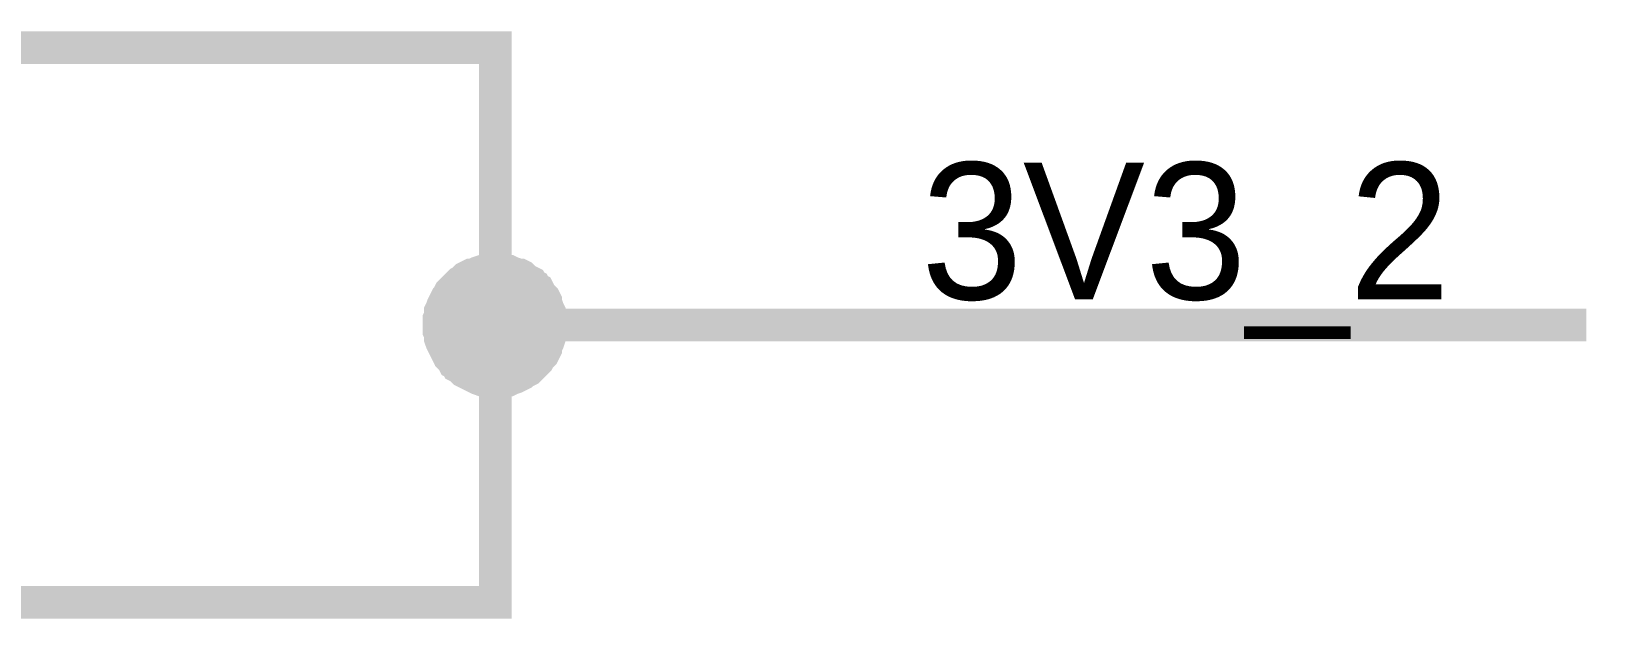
# Model space of a CAD drawing. Header units: millimetres. Extents: x 0 to 13.8, y 0 to 11.8.
# Drawn here: x 3.376 to 3.943, y 8.358 to 8.57 of the extents above; entities that cross this region are included whole.
import ezdxf

# ---------------------------------------------------------------- set-up
doc = ezdxf.new("R2010")
doc.units = ezdxf.units.MM
doc.header["$MEASUREMENT"] = 0
doc.layers.add('Sheet', color=255, linetype='Continuous')

msp = doc.modelspace()

# ---------------------------------------------------------------- linework, layer by layer
at = {"layer": 'Sheet'}
for points, const_width in [([(3.02508, 8.36438), (3.22175, 8.36438), (3.54366, 8.36438), (3.54366, 8.46448), (3.54366, 8.56458), (3.22175, 8.56458), (3.02508, 8.56458)], 0.0118), ([(3.52338, 8.46448), (3.52338, 8.46536), (3.52338, 8.46668), (3.52382, 8.46757), (3.52382, 8.46845), (3.52382, 8.46933), (3.52426, 8.47021), (3.5247, 8.47153), (3.52514, 8.47242), (3.52558, 8.4733), (3.52602, 8.47418), (3.52646, 8.47462), (3.5269, 8.4755), (3.52734, 8.47638), (3.52823, 8.47727), (3.52867, 8.47771), (3.52955, 8.47859), (3.52999, 8.47903), (3.53087, 8.47991), (3.53175, 8.48035), (3.53219, 8.48079), (3.53308, 8.48168), (3.53396, 8.48212), (3.53484, 8.48256), (3.53572, 8.48256), (3.5366, 8.483), (3.53749, 8.48344), (3.53881, 8.48388), (3.53969, 8.48388), (3.54057, 8.48388), (3.54146, 8.48432), (3.54278, 8.48432), (3.54366, 8.48432)], 0.0118), ([(3.52338, 8.46448), (3.52338, 8.46536), (3.52338, 8.46668), (3.52382, 8.46757), (3.52382, 8.46845), (3.52382, 8.46933), (3.52426, 8.47021), (3.5247, 8.47153), (3.52514, 8.47242), (3.52558, 8.4733), (3.52602, 8.47418), (3.52646, 8.47462), (3.5269, 8.4755), (3.52734, 8.47638), (3.52823, 8.47727), (3.52867, 8.47771), (3.52955, 8.47859), (3.52999, 8.47903), (3.53087, 8.47991), (3.53175, 8.48035), (3.53219, 8.48079), (3.53308, 8.48168), (3.53396, 8.48212), (3.53484, 8.48256), (3.53572, 8.48256), (3.5366, 8.483), (3.53749, 8.48344), (3.53881, 8.48388), (3.53969, 8.48388), (3.54057, 8.48388), (3.54146, 8.48432), (3.54278, 8.48432), (3.54366, 8.48432)], 0.0118), ([(3.52338, 8.46448), (3.52338, 8.46536), (3.52338, 8.46668), (3.52382, 8.46757), (3.52382, 8.46845), (3.52382, 8.46933), (3.52426, 8.47021), (3.5247, 8.47153), (3.52514, 8.47242), (3.52558, 8.4733), (3.52602, 8.47418), (3.52646, 8.47462), (3.5269, 8.4755), (3.52734, 8.47638), (3.52823, 8.47727), (3.52867, 8.47771), (3.52955, 8.47859), (3.52999, 8.47903), (3.53087, 8.47991), (3.53175, 8.48035), (3.53219, 8.48079), (3.53308, 8.48168), (3.53396, 8.48212), (3.53484, 8.48256), (3.53572, 8.48256), (3.5366, 8.483), (3.53749, 8.48344), (3.53881, 8.48388), (3.53969, 8.48388), (3.54057, 8.48388), (3.54146, 8.48432), (3.54278, 8.48432), (3.54366, 8.48432)], 0.0118), ([(3.52338, 8.46448), (3.52338, 8.46536), (3.52338, 8.46668), (3.52382, 8.46757), (3.52382, 8.46845), (3.52382, 8.46933), (3.52426, 8.47021), (3.5247, 8.47153), (3.52514, 8.47242), (3.52558, 8.4733), (3.52602, 8.47418), (3.52646, 8.47462), (3.5269, 8.4755), (3.52734, 8.47638), (3.52823, 8.47727), (3.52867, 8.47771), (3.52955, 8.47859), (3.52999, 8.47903), (3.53087, 8.47991), (3.53175, 8.48035), (3.53219, 8.48079), (3.53308, 8.48168), (3.53396, 8.48212), (3.53484, 8.48256), (3.53572, 8.48256), (3.5366, 8.483), (3.53749, 8.48344), (3.53881, 8.48388), (3.53969, 8.48388), (3.54057, 8.48388), (3.54146, 8.48432), (3.54278, 8.48432), (3.54366, 8.48432)], 0.0118), ([(3.54366, 8.48432), (3.54366, 8.48432)], 0.0118), ([(3.54366, 8.48432), (3.54454, 8.48432), (3.54586, 8.48432), (3.54675, 8.48388), (3.54763, 8.48388), (3.54851, 8.48388), (3.54939, 8.48344), (3.55072, 8.483), (3.5516, 8.48256), (3.55248, 8.48256), (3.55336, 8.48212), (3.5538, 8.48168), (3.55468, 8.48079), (3.55557, 8.48035), (3.55645, 8.47991), (3.55689, 8.47903), (3.55777, 8.47859), (3.55821, 8.47771), (3.55909, 8.47727), (3.55953, 8.47638), (3.55998, 8.4755), (3.56086, 8.47462), (3.5613, 8.47418), (3.56174, 8.4733), (3.56174, 8.47242), (3.56218, 8.47153), (3.56262, 8.47021), (3.56306, 8.46933), (3.56306, 8.46845), (3.56306, 8.46757), (3.5635, 8.46668), (3.5635, 8.46536), (3.5635, 8.46448)], 0.0118), ([(3.54366, 8.48432), (3.54366, 8.48432)], 0.0118), ([(3.54366, 8.48432), (3.54454, 8.48432), (3.54586, 8.48432), (3.54675, 8.48388), (3.54763, 8.48388), (3.54851, 8.48388), (3.54939, 8.48344), (3.55072, 8.483), (3.5516, 8.48256), (3.55248, 8.48256), (3.55336, 8.48212), (3.5538, 8.48168), (3.55468, 8.48079), (3.55557, 8.48035), (3.55645, 8.47991), (3.55689, 8.47903), (3.55777, 8.47859), (3.55821, 8.47771), (3.55909, 8.47727), (3.55953, 8.47638), (3.55998, 8.4755), (3.56086, 8.47462), (3.5613, 8.47418), (3.56174, 8.4733), (3.56174, 8.47242), (3.56218, 8.47153), (3.56262, 8.47021), (3.56306, 8.46933), (3.56306, 8.46845), (3.56306, 8.46757), (3.5635, 8.46668), (3.5635, 8.46536), (3.5635, 8.46448)], 0.0118), ([(3.54366, 8.48432), (3.54366, 8.48432)], 0.0118), ([(3.54366, 8.48432), (3.54454, 8.48432), (3.54586, 8.48432), (3.54675, 8.48388), (3.54763, 8.48388), (3.54851, 8.48388), (3.54939, 8.48344), (3.55072, 8.483), (3.5516, 8.48256), (3.55248, 8.48256), (3.55336, 8.48212), (3.5538, 8.48168), (3.55468, 8.48079), (3.55557, 8.48035), (3.55645, 8.47991), (3.55689, 8.47903), (3.55777, 8.47859), (3.55821, 8.47771), (3.55909, 8.47727), (3.55953, 8.47638), (3.55998, 8.4755), (3.56086, 8.47462), (3.5613, 8.47418), (3.56174, 8.4733), (3.56174, 8.47242), (3.56218, 8.47153), (3.56262, 8.47021), (3.56306, 8.46933), (3.56306, 8.46845), (3.56306, 8.46757), (3.5635, 8.46668), (3.5635, 8.46536), (3.5635, 8.46448)], 0.0118), ([(3.54366, 8.48432), (3.54366, 8.48432)], 0.0118), ([(3.54366, 8.48432), (3.54454, 8.48432), (3.54586, 8.48432), (3.54675, 8.48388), (3.54763, 8.48388), (3.54851, 8.48388), (3.54939, 8.48344), (3.55072, 8.483), (3.5516, 8.48256), (3.55248, 8.48256), (3.55336, 8.48212), (3.5538, 8.48168), (3.55468, 8.48079), (3.55557, 8.48035), (3.55645, 8.47991), (3.55689, 8.47903), (3.55777, 8.47859), (3.55821, 8.47771), (3.55909, 8.47727), (3.55953, 8.47638), (3.55998, 8.4755), (3.56086, 8.47462), (3.5613, 8.47418), (3.56174, 8.4733), (3.56174, 8.47242), (3.56218, 8.47153), (3.56262, 8.47021), (3.56306, 8.46933), (3.56306, 8.46845), (3.56306, 8.46757), (3.5635, 8.46668), (3.5635, 8.46536), (3.5635, 8.46448)], 0.0118), ([(3.52338, 8.46448), (3.52338, 8.46536), (3.52338, 8.46668), (3.52382, 8.46757), (3.52382, 8.46845), (3.52382, 8.46933), (3.52426, 8.47021), (3.5247, 8.47153), (3.52514, 8.47242), (3.52558, 8.4733), (3.52602, 8.47418), (3.52646, 8.47462), (3.5269, 8.4755), (3.52734, 8.47638), (3.52823, 8.47727), (3.52867, 8.47771), (3.52955, 8.47859), (3.52999, 8.47903), (3.53087, 8.47991), (3.53175, 8.48035), (3.53219, 8.48079), (3.53308, 8.48168), (3.53396, 8.48212), (3.53484, 8.48256), (3.53572, 8.48256), (3.5366, 8.483), (3.53749, 8.48344), (3.53881, 8.48388), (3.53969, 8.48388), (3.54057, 8.48388), (3.54146, 8.48432), (3.54278, 8.48432), (3.54366, 8.48432)], 0.0039), ([(3.52338, 8.46448), (3.52338, 8.46536), (3.52338, 8.46668), (3.52382, 8.46757), (3.52382, 8.46845), (3.52382, 8.46933), (3.52426, 8.47021), (3.5247, 8.47153), (3.52514, 8.47242), (3.52558, 8.4733), (3.52602, 8.47418), (3.52646, 8.47462), (3.5269, 8.4755), (3.52734, 8.47638), (3.52823, 8.47727), (3.52867, 8.47771), (3.52955, 8.47859), (3.52999, 8.47903), (3.53087, 8.47991), (3.53175, 8.48035), (3.53219, 8.48079), (3.53308, 8.48168), (3.53396, 8.48212), (3.53484, 8.48256), (3.53572, 8.48256), (3.5366, 8.483), (3.53749, 8.48344), (3.53881, 8.48388), (3.53969, 8.48388), (3.54057, 8.48388), (3.54146, 8.48432), (3.54278, 8.48432), (3.54366, 8.48432)], 0.0039), ([(3.52338, 8.46448), (3.52338, 8.46536), (3.52338, 8.46668), (3.52382, 8.46757), (3.52382, 8.46845), (3.52382, 8.46933), (3.52426, 8.47021), (3.5247, 8.47153), (3.52514, 8.47242), (3.52558, 8.4733), (3.52602, 8.47418), (3.52646, 8.47462), (3.5269, 8.4755), (3.52734, 8.47638), (3.52823, 8.47727), (3.52867, 8.47771), (3.52955, 8.47859), (3.52999, 8.47903), (3.53087, 8.47991), (3.53175, 8.48035), (3.53219, 8.48079), (3.53308, 8.48168), (3.53396, 8.48212), (3.53484, 8.48256), (3.53572, 8.48256), (3.5366, 8.483), (3.53749, 8.48344), (3.53881, 8.48388), (3.53969, 8.48388), (3.54057, 8.48388), (3.54146, 8.48432), (3.54278, 8.48432), (3.54366, 8.48432)], 0.0039), ([(3.52338, 8.46448), (3.52338, 8.46536), (3.52338, 8.46668), (3.52382, 8.46757), (3.52382, 8.46845), (3.52382, 8.46933), (3.52426, 8.47021), (3.5247, 8.47153), (3.52514, 8.47242), (3.52558, 8.4733), (3.52602, 8.47418), (3.52646, 8.47462), (3.5269, 8.4755), (3.52734, 8.47638), (3.52823, 8.47727), (3.52867, 8.47771), (3.52955, 8.47859), (3.52999, 8.47903), (3.53087, 8.47991), (3.53175, 8.48035), (3.53219, 8.48079), (3.53308, 8.48168), (3.53396, 8.48212), (3.53484, 8.48256), (3.53572, 8.48256), (3.5366, 8.483), (3.53749, 8.48344), (3.53881, 8.48388), (3.53969, 8.48388), (3.54057, 8.48388), (3.54146, 8.48432), (3.54278, 8.48432), (3.54366, 8.48432)], 0.0039), ([(3.54366, 8.48432), (3.54366, 8.48432)], 0.0039), ([(3.54366, 8.48432), (3.54454, 8.48432), (3.54586, 8.48432), (3.54675, 8.48388), (3.54763, 8.48388), (3.54851, 8.48388), (3.54939, 8.48344), (3.55072, 8.483), (3.5516, 8.48256), (3.55248, 8.48256), (3.55336, 8.48212), (3.5538, 8.48168), (3.55468, 8.48079), (3.55557, 8.48035), (3.55645, 8.47991), (3.55689, 8.47903), (3.55777, 8.47859), (3.55821, 8.47771), (3.55909, 8.47727), (3.55953, 8.47638), (3.55998, 8.4755), (3.56086, 8.47462), (3.5613, 8.47418), (3.56174, 8.4733), (3.56174, 8.47242), (3.56218, 8.47153), (3.56262, 8.47021), (3.56306, 8.46933), (3.56306, 8.46845), (3.56306, 8.46757), (3.5635, 8.46668), (3.5635, 8.46536), (3.5635, 8.46448)], 0.0039), ([(3.54366, 8.48432), (3.54366, 8.48432)], 0.0039), ([(3.54366, 8.48432), (3.54454, 8.48432), (3.54586, 8.48432), (3.54675, 8.48388), (3.54763, 8.48388), (3.54851, 8.48388), (3.54939, 8.48344), (3.55072, 8.483), (3.5516, 8.48256), (3.55248, 8.48256), (3.55336, 8.48212), (3.5538, 8.48168), (3.55468, 8.48079), (3.55557, 8.48035), (3.55645, 8.47991), (3.55689, 8.47903), (3.55777, 8.47859), (3.55821, 8.47771), (3.55909, 8.47727), (3.55953, 8.47638), (3.55998, 8.4755), (3.56086, 8.47462), (3.5613, 8.47418), (3.56174, 8.4733), (3.56174, 8.47242), (3.56218, 8.47153), (3.56262, 8.47021), (3.56306, 8.46933), (3.56306, 8.46845), (3.56306, 8.46757), (3.5635, 8.46668), (3.5635, 8.46536), (3.5635, 8.46448)], 0.0039), ([(3.54366, 8.48432), (3.54366, 8.48432)], 0.0039), ([(3.54366, 8.48432), (3.54454, 8.48432), (3.54586, 8.48432), (3.54675, 8.48388), (3.54763, 8.48388), (3.54851, 8.48388), (3.54939, 8.48344), (3.55072, 8.483), (3.5516, 8.48256), (3.55248, 8.48256), (3.55336, 8.48212), (3.5538, 8.48168), (3.55468, 8.48079), (3.55557, 8.48035), (3.55645, 8.47991), (3.55689, 8.47903), (3.55777, 8.47859), (3.55821, 8.47771), (3.55909, 8.47727), (3.55953, 8.47638), (3.55998, 8.4755), (3.56086, 8.47462), (3.5613, 8.47418), (3.56174, 8.4733), (3.56174, 8.47242), (3.56218, 8.47153), (3.56262, 8.47021), (3.56306, 8.46933), (3.56306, 8.46845), (3.56306, 8.46757), (3.5635, 8.46668), (3.5635, 8.46536), (3.5635, 8.46448)], 0.0039), ([(3.54366, 8.48432), (3.54366, 8.48432)], 0.0039), ([(3.54366, 8.48432), (3.54454, 8.48432), (3.54586, 8.48432), (3.54675, 8.48388), (3.54763, 8.48388), (3.54851, 8.48388), (3.54939, 8.48344), (3.55072, 8.483), (3.5516, 8.48256), (3.55248, 8.48256), (3.55336, 8.48212), (3.5538, 8.48168), (3.55468, 8.48079), (3.55557, 8.48035), (3.55645, 8.47991), (3.55689, 8.47903), (3.55777, 8.47859), (3.55821, 8.47771), (3.55909, 8.47727), (3.55953, 8.47638), (3.55998, 8.4755), (3.56086, 8.47462), (3.5613, 8.47418), (3.56174, 8.4733), (3.56174, 8.47242), (3.56218, 8.47153), (3.56262, 8.47021), (3.56306, 8.46933), (3.56306, 8.46845), (3.56306, 8.46757), (3.5635, 8.46668), (3.5635, 8.46536), (3.5635, 8.46448)], 0.0039), ([(3.54366, 8.44419), (3.54278, 8.44419), (3.54146, 8.44419), (3.54057, 8.44463), (3.53969, 8.44463), (3.53881, 8.44463), (3.53749, 8.44508), (3.5366, 8.44552), (3.53572, 8.44596), (3.53484, 8.4464), (3.53396, 8.44684), (3.53308, 8.44728), (3.53219, 8.44772), (3.53175, 8.44816), (3.53087, 8.44904), (3.52999, 8.44949), (3.52955, 8.45037), (3.52867, 8.45081), (3.52823, 8.45169), (3.52734, 8.45257), (3.5269, 8.45301), (3.52646, 8.4539), (3.52602, 8.45478), (3.52558, 8.45566), (3.52514, 8.45654), (3.5247, 8.45742), (3.52426, 8.45831), (3.52382, 8.45963), (3.52382, 8.46051), (3.52382, 8.46139), (3.52338, 8.46227), (3.52338, 8.4636), (3.52338, 8.46448)], 0.0118), ([(3.52338, 8.46448), (3.52338, 8.46448)], 0.0118), ([(3.54366, 8.44419), (3.54278, 8.44419), (3.54146, 8.44419), (3.54057, 8.44463), (3.53969, 8.44463), (3.53881, 8.44463), (3.53749, 8.44508), (3.5366, 8.44552), (3.53572, 8.44596), (3.53484, 8.4464), (3.53396, 8.44684), (3.53308, 8.44728), (3.53219, 8.44772), (3.53175, 8.44816), (3.53087, 8.44904), (3.52999, 8.44949), (3.52955, 8.45037), (3.52867, 8.45081), (3.52823, 8.45169), (3.52734, 8.45257), (3.5269, 8.45301), (3.52646, 8.4539), (3.52602, 8.45478), (3.52558, 8.45566), (3.52514, 8.45654), (3.5247, 8.45742), (3.52426, 8.45831), (3.52382, 8.45963), (3.52382, 8.46051), (3.52382, 8.46139), (3.52338, 8.46227), (3.52338, 8.4636), (3.52338, 8.46448)], 0.0118), ([(3.52338, 8.46448), (3.52338, 8.46448)], 0.0118), ([(3.54366, 8.44419), (3.54278, 8.44419), (3.54146, 8.44419), (3.54057, 8.44463), (3.53969, 8.44463), (3.53881, 8.44463), (3.53749, 8.44508), (3.5366, 8.44552), (3.53572, 8.44596), (3.53484, 8.4464), (3.53396, 8.44684), (3.53308, 8.44728), (3.53219, 8.44772), (3.53175, 8.44816), (3.53087, 8.44904), (3.52999, 8.44949), (3.52955, 8.45037), (3.52867, 8.45081), (3.52823, 8.45169), (3.52734, 8.45257), (3.5269, 8.45301), (3.52646, 8.4539), (3.52602, 8.45478), (3.52558, 8.45566), (3.52514, 8.45654), (3.5247, 8.45742), (3.52426, 8.45831), (3.52382, 8.45963), (3.52382, 8.46051), (3.52382, 8.46139), (3.52338, 8.46227), (3.52338, 8.4636), (3.52338, 8.46448)], 0.0118), ([(3.52338, 8.46448), (3.52338, 8.46448)], 0.0118), ([(3.54366, 8.44419), (3.54278, 8.44419), (3.54146, 8.44419), (3.54057, 8.44463), (3.53969, 8.44463), (3.53881, 8.44463), (3.53749, 8.44508), (3.5366, 8.44552), (3.53572, 8.44596), (3.53484, 8.4464), (3.53396, 8.44684), (3.53308, 8.44728), (3.53219, 8.44772), (3.53175, 8.44816), (3.53087, 8.44904), (3.52999, 8.44949), (3.52955, 8.45037), (3.52867, 8.45081), (3.52823, 8.45169), (3.52734, 8.45257), (3.5269, 8.45301), (3.52646, 8.4539), (3.52602, 8.45478), (3.52558, 8.45566), (3.52514, 8.45654), (3.5247, 8.45742), (3.52426, 8.45831), (3.52382, 8.45963), (3.52382, 8.46051), (3.52382, 8.46139), (3.52338, 8.46227), (3.52338, 8.4636), (3.52338, 8.46448)], 0.0118), ([(3.52338, 8.46448), (3.52338, 8.46448)], 0.0118), ([(3.93701, 8.46448), (3.54366, 8.46448)], 0.0118), ([(3.5635, 8.46448), (3.5635, 8.4636), (3.5635, 8.46227), (3.56306, 8.46139), (3.56306, 8.46051), (3.56306, 8.45963), (3.56262, 8.45831), (3.56218, 8.45742), (3.56174, 8.45654), (3.56174, 8.45566), (3.5613, 8.45478), (3.56086, 8.4539), (3.55998, 8.45301), (3.55953, 8.45257), (3.55909, 8.45169), (3.55821, 8.45081), (3.55777, 8.45037), (3.55689, 8.44949), (3.55645, 8.44904), (3.55557, 8.44816), (3.55468, 8.44772), (3.5538, 8.44728), (3.55336, 8.44684), (3.55248, 8.4464), (3.5516, 8.44596), (3.55072, 8.44552), (3.54939, 8.44508), (3.54851, 8.44463), (3.54763, 8.44463), (3.54675, 8.44463), (3.54586, 8.44419), (3.54454, 8.44419), (3.54366, 8.44419)], 0.0118), ([(3.5635, 8.46448), (3.5635, 8.4636), (3.5635, 8.46227), (3.56306, 8.46139), (3.56306, 8.46051), (3.56306, 8.45963), (3.56262, 8.45831), (3.56218, 8.45742), (3.56174, 8.45654), (3.56174, 8.45566), (3.5613, 8.45478), (3.56086, 8.4539), (3.55998, 8.45301), (3.55953, 8.45257), (3.55909, 8.45169), (3.55821, 8.45081), (3.55777, 8.45037), (3.55689, 8.44949), (3.55645, 8.44904), (3.55557, 8.44816), (3.55468, 8.44772), (3.5538, 8.44728), (3.55336, 8.44684), (3.55248, 8.4464), (3.5516, 8.44596), (3.55072, 8.44552), (3.54939, 8.44508), (3.54851, 8.44463), (3.54763, 8.44463), (3.54675, 8.44463), (3.54586, 8.44419), (3.54454, 8.44419), (3.54366, 8.44419)], 0.0118), ([(3.5635, 8.46448), (3.5635, 8.4636), (3.5635, 8.46227), (3.56306, 8.46139), (3.56306, 8.46051), (3.56306, 8.45963), (3.56262, 8.45831), (3.56218, 8.45742), (3.56174, 8.45654), (3.56174, 8.45566), (3.5613, 8.45478), (3.56086, 8.4539), (3.55998, 8.45301), (3.55953, 8.45257), (3.55909, 8.45169), (3.55821, 8.45081), (3.55777, 8.45037), (3.55689, 8.44949), (3.55645, 8.44904), (3.55557, 8.44816), (3.55468, 8.44772), (3.5538, 8.44728), (3.55336, 8.44684), (3.55248, 8.4464), (3.5516, 8.44596), (3.55072, 8.44552), (3.54939, 8.44508), (3.54851, 8.44463), (3.54763, 8.44463), (3.54675, 8.44463), (3.54586, 8.44419), (3.54454, 8.44419), (3.54366, 8.44419)], 0.0118), ([(3.5635, 8.46448), (3.5635, 8.4636), (3.5635, 8.46227), (3.56306, 8.46139), (3.56306, 8.46051), (3.56306, 8.45963), (3.56262, 8.45831), (3.56218, 8.45742), (3.56174, 8.45654), (3.56174, 8.45566), (3.5613, 8.45478), (3.56086, 8.4539), (3.55998, 8.45301), (3.55953, 8.45257), (3.55909, 8.45169), (3.55821, 8.45081), (3.55777, 8.45037), (3.55689, 8.44949), (3.55645, 8.44904), (3.55557, 8.44816), (3.55468, 8.44772), (3.5538, 8.44728), (3.55336, 8.44684), (3.55248, 8.4464), (3.5516, 8.44596), (3.55072, 8.44552), (3.54939, 8.44508), (3.54851, 8.44463), (3.54763, 8.44463), (3.54675, 8.44463), (3.54586, 8.44419), (3.54454, 8.44419), (3.54366, 8.44419)], 0.0118), ([(3.5635, 8.46448), (3.5635, 8.46448), (3.5635, 8.46448), (3.5635, 8.46448), (3.5635, 8.46448), (3.5635, 8.46448), (3.5635, 8.46448), (3.5635, 8.46448), (3.5635, 8.46448), (3.5635, 8.46448), (3.5635, 8.46448), (3.5635, 8.46448), (3.5635, 8.46448), (3.5635, 8.46448), (3.5635, 8.46448), (3.5635, 8.46448), (3.5635, 8.46448), (3.5635, 8.46448), (3.5635, 8.46448), (3.5635, 8.46448), (3.5635, 8.46448), (3.5635, 8.46448), (3.5635, 8.46448), (3.5635, 8.46448), (3.5635, 8.46448), (3.5635, 8.46448), (3.5635, 8.46448), (3.5635, 8.46448), (3.5635, 8.46448), (3.5635, 8.46448), (3.5635, 8.46448), (3.5635, 8.46448), (3.5635, 8.46448)], 0.0118), ([(3.5635, 8.46448), (3.5635, 8.46448)], 0.0118), ([(3.5635, 8.46448), (3.5635, 8.46448), (3.5635, 8.46448), (3.5635, 8.46448), (3.5635, 8.46448), (3.5635, 8.46448), (3.5635, 8.46448), (3.5635, 8.46448), (3.5635, 8.46448), (3.5635, 8.46448), (3.5635, 8.46448), (3.5635, 8.46448), (3.5635, 8.46448), (3.5635, 8.46448), (3.5635, 8.46448), (3.5635, 8.46448), (3.5635, 8.46448), (3.5635, 8.46448), (3.5635, 8.46448), (3.5635, 8.46448), (3.5635, 8.46448), (3.5635, 8.46448), (3.5635, 8.46448), (3.5635, 8.46448), (3.5635, 8.46448), (3.5635, 8.46448), (3.5635, 8.46448), (3.5635, 8.46448), (3.5635, 8.46448), (3.5635, 8.46448), (3.5635, 8.46448), (3.5635, 8.46448), (3.5635, 8.46448)], 0.0118), ([(3.5635, 8.46448), (3.5635, 8.46448)], 0.0118), ([(3.5635, 8.46448), (3.5635, 8.46448), (3.5635, 8.46448), (3.5635, 8.46448), (3.5635, 8.46448), (3.5635, 8.46448), (3.5635, 8.46448), (3.5635, 8.46448), (3.5635, 8.46448), (3.5635, 8.46448), (3.5635, 8.46448), (3.5635, 8.46448), (3.5635, 8.46448), (3.5635, 8.46448), (3.5635, 8.46448), (3.5635, 8.46448), (3.5635, 8.46448), (3.5635, 8.46448), (3.5635, 8.46448), (3.5635, 8.46448), (3.5635, 8.46448), (3.5635, 8.46448), (3.5635, 8.46448), (3.5635, 8.46448), (3.5635, 8.46448), (3.5635, 8.46448), (3.5635, 8.46448), (3.5635, 8.46448), (3.5635, 8.46448), (3.5635, 8.46448), (3.5635, 8.46448), (3.5635, 8.46448), (3.5635, 8.46448)], 0.0118), ([(3.5635, 8.46448), (3.5635, 8.46448)], 0.0118), ([(3.5635, 8.46448), (3.5635, 8.46448), (3.5635, 8.46448), (3.5635, 8.46448), (3.5635, 8.46448), (3.5635, 8.46448), (3.5635, 8.46448), (3.5635, 8.46448), (3.5635, 8.46448), (3.5635, 8.46448), (3.5635, 8.46448), (3.5635, 8.46448), (3.5635, 8.46448), (3.5635, 8.46448), (3.5635, 8.46448), (3.5635, 8.46448), (3.5635, 8.46448), (3.5635, 8.46448), (3.5635, 8.46448), (3.5635, 8.46448), (3.5635, 8.46448), (3.5635, 8.46448), (3.5635, 8.46448), (3.5635, 8.46448), (3.5635, 8.46448), (3.5635, 8.46448), (3.5635, 8.46448), (3.5635, 8.46448), (3.5635, 8.46448), (3.5635, 8.46448), (3.5635, 8.46448), (3.5635, 8.46448), (3.5635, 8.46448)], 0.0118), ([(3.5635, 8.46448), (3.5635, 8.46448)], 0.0118), ([(3.54366, 8.44419), (3.54278, 8.44419), (3.54146, 8.44419), (3.54057, 8.44463), (3.53969, 8.44463), (3.53881, 8.44463), (3.53749, 8.44508), (3.5366, 8.44552), (3.53572, 8.44596), (3.53484, 8.4464), (3.53396, 8.44684), (3.53308, 8.44728), (3.53219, 8.44772), (3.53175, 8.44816), (3.53087, 8.44904), (3.52999, 8.44949), (3.52955, 8.45037), (3.52867, 8.45081), (3.52823, 8.45169), (3.52734, 8.45257), (3.5269, 8.45301), (3.52646, 8.4539), (3.52602, 8.45478), (3.52558, 8.45566), (3.52514, 8.45654), (3.5247, 8.45742), (3.52426, 8.45831), (3.52382, 8.45963), (3.52382, 8.46051), (3.52382, 8.46139), (3.52338, 8.46227), (3.52338, 8.4636), (3.52338, 8.46448)], 0.0039), ([(3.52338, 8.46448), (3.52338, 8.46448)], 0.0039), ([(3.54366, 8.44419), (3.54278, 8.44419), (3.54146, 8.44419), (3.54057, 8.44463), (3.53969, 8.44463), (3.53881, 8.44463), (3.53749, 8.44508), (3.5366, 8.44552), (3.53572, 8.44596), (3.53484, 8.4464), (3.53396, 8.44684), (3.53308, 8.44728), (3.53219, 8.44772), (3.53175, 8.44816), (3.53087, 8.44904), (3.52999, 8.44949), (3.52955, 8.45037), (3.52867, 8.45081), (3.52823, 8.45169), (3.52734, 8.45257), (3.5269, 8.45301), (3.52646, 8.4539), (3.52602, 8.45478), (3.52558, 8.45566), (3.52514, 8.45654), (3.5247, 8.45742), (3.52426, 8.45831), (3.52382, 8.45963), (3.52382, 8.46051), (3.52382, 8.46139), (3.52338, 8.46227), (3.52338, 8.4636), (3.52338, 8.46448)], 0.0039), ([(3.52338, 8.46448), (3.52338, 8.46448)], 0.0039), ([(3.54366, 8.44419), (3.54278, 8.44419), (3.54146, 8.44419), (3.54057, 8.44463), (3.53969, 8.44463), (3.53881, 8.44463), (3.53749, 8.44508), (3.5366, 8.44552), (3.53572, 8.44596), (3.53484, 8.4464), (3.53396, 8.44684), (3.53308, 8.44728), (3.53219, 8.44772), (3.53175, 8.44816), (3.53087, 8.44904), (3.52999, 8.44949), (3.52955, 8.45037), (3.52867, 8.45081), (3.52823, 8.45169), (3.52734, 8.45257), (3.5269, 8.45301), (3.52646, 8.4539), (3.52602, 8.45478), (3.52558, 8.45566), (3.52514, 8.45654), (3.5247, 8.45742), (3.52426, 8.45831), (3.52382, 8.45963), (3.52382, 8.46051), (3.52382, 8.46139), (3.52338, 8.46227), (3.52338, 8.4636), (3.52338, 8.46448)], 0.0039), ([(3.52338, 8.46448), (3.52338, 8.46448)], 0.0039), ([(3.54366, 8.44419), (3.54278, 8.44419), (3.54146, 8.44419), (3.54057, 8.44463), (3.53969, 8.44463), (3.53881, 8.44463), (3.53749, 8.44508), (3.5366, 8.44552), (3.53572, 8.44596), (3.53484, 8.4464), (3.53396, 8.44684), (3.53308, 8.44728), (3.53219, 8.44772), (3.53175, 8.44816), (3.53087, 8.44904), (3.52999, 8.44949), (3.52955, 8.45037), (3.52867, 8.45081), (3.52823, 8.45169), (3.52734, 8.45257), (3.5269, 8.45301), (3.52646, 8.4539), (3.52602, 8.45478), (3.52558, 8.45566), (3.52514, 8.45654), (3.5247, 8.45742), (3.52426, 8.45831), (3.52382, 8.45963), (3.52382, 8.46051), (3.52382, 8.46139), (3.52338, 8.46227), (3.52338, 8.4636), (3.52338, 8.46448)], 0.0039), ([(3.52338, 8.46448), (3.52338, 8.46448)], 0.0039), ([(3.5635, 8.46448), (3.5635, 8.4636), (3.5635, 8.46227), (3.56306, 8.46139), (3.56306, 8.46051), (3.56306, 8.45963), (3.56262, 8.45831), (3.56218, 8.45742), (3.56174, 8.45654), (3.56174, 8.45566), (3.5613, 8.45478), (3.56086, 8.4539), (3.55998, 8.45301), (3.55953, 8.45257), (3.55909, 8.45169), (3.55821, 8.45081), (3.55777, 8.45037), (3.55689, 8.44949), (3.55645, 8.44904), (3.55557, 8.44816), (3.55468, 8.44772), (3.5538, 8.44728), (3.55336, 8.44684), (3.55248, 8.4464), (3.5516, 8.44596), (3.55072, 8.44552), (3.54939, 8.44508), (3.54851, 8.44463), (3.54763, 8.44463), (3.54675, 8.44463), (3.54586, 8.44419), (3.54454, 8.44419), (3.54366, 8.44419)], 0.0039), ([(3.5635, 8.46448), (3.5635, 8.4636), (3.5635, 8.46227), (3.56306, 8.46139), (3.56306, 8.46051), (3.56306, 8.45963), (3.56262, 8.45831), (3.56218, 8.45742), (3.56174, 8.45654), (3.56174, 8.45566), (3.5613, 8.45478), (3.56086, 8.4539), (3.55998, 8.45301), (3.55953, 8.45257), (3.55909, 8.45169), (3.55821, 8.45081), (3.55777, 8.45037), (3.55689, 8.44949), (3.55645, 8.44904), (3.55557, 8.44816), (3.55468, 8.44772), (3.5538, 8.44728), (3.55336, 8.44684), (3.55248, 8.4464), (3.5516, 8.44596), (3.55072, 8.44552), (3.54939, 8.44508), (3.54851, 8.44463), (3.54763, 8.44463), (3.54675, 8.44463), (3.54586, 8.44419), (3.54454, 8.44419), (3.54366, 8.44419)], 0.0039), ([(3.5635, 8.46448), (3.5635, 8.4636), (3.5635, 8.46227), (3.56306, 8.46139), (3.56306, 8.46051), (3.56306, 8.45963), (3.56262, 8.45831), (3.56218, 8.45742), (3.56174, 8.45654), (3.56174, 8.45566), (3.5613, 8.45478), (3.56086, 8.4539), (3.55998, 8.45301), (3.55953, 8.45257), (3.55909, 8.45169), (3.55821, 8.45081), (3.55777, 8.45037), (3.55689, 8.44949), (3.55645, 8.44904), (3.55557, 8.44816), (3.55468, 8.44772), (3.5538, 8.44728), (3.55336, 8.44684), (3.55248, 8.4464), (3.5516, 8.44596), (3.55072, 8.44552), (3.54939, 8.44508), (3.54851, 8.44463), (3.54763, 8.44463), (3.54675, 8.44463), (3.54586, 8.44419), (3.54454, 8.44419), (3.54366, 8.44419)], 0.0039), ([(3.5635, 8.46448), (3.5635, 8.4636), (3.5635, 8.46227), (3.56306, 8.46139), (3.56306, 8.46051), (3.56306, 8.45963), (3.56262, 8.45831), (3.56218, 8.45742), (3.56174, 8.45654), (3.56174, 8.45566), (3.5613, 8.45478), (3.56086, 8.4539), (3.55998, 8.45301), (3.55953, 8.45257), (3.55909, 8.45169), (3.55821, 8.45081), (3.55777, 8.45037), (3.55689, 8.44949), (3.55645, 8.44904), (3.55557, 8.44816), (3.55468, 8.44772), (3.5538, 8.44728), (3.55336, 8.44684), (3.55248, 8.4464), (3.5516, 8.44596), (3.55072, 8.44552), (3.54939, 8.44508), (3.54851, 8.44463), (3.54763, 8.44463), (3.54675, 8.44463), (3.54586, 8.44419), (3.54454, 8.44419), (3.54366, 8.44419)], 0.0039), ([(3.5635, 8.46448), (3.5635, 8.46448), (3.5635, 8.46448), (3.5635, 8.46448), (3.5635, 8.46448), (3.5635, 8.46448), (3.5635, 8.46448), (3.5635, 8.46448), (3.5635, 8.46448), (3.5635, 8.46448), (3.5635, 8.46448), (3.5635, 8.46448), (3.5635, 8.46448), (3.5635, 8.46448), (3.5635, 8.46448), (3.5635, 8.46448), (3.5635, 8.46448), (3.5635, 8.46448), (3.5635, 8.46448), (3.5635, 8.46448), (3.5635, 8.46448), (3.5635, 8.46448), (3.5635, 8.46448), (3.5635, 8.46448), (3.5635, 8.46448), (3.5635, 8.46448), (3.5635, 8.46448), (3.5635, 8.46448), (3.5635, 8.46448), (3.5635, 8.46448), (3.5635, 8.46448), (3.5635, 8.46448), (3.5635, 8.46448)], 0.0039), ([(3.5635, 8.46448), (3.5635, 8.46448)], 0.0039), ([(3.5635, 8.46448), (3.5635, 8.46448), (3.5635, 8.46448), (3.5635, 8.46448), (3.5635, 8.46448), (3.5635, 8.46448), (3.5635, 8.46448), (3.5635, 8.46448), (3.5635, 8.46448), (3.5635, 8.46448), (3.5635, 8.46448), (3.5635, 8.46448), (3.5635, 8.46448), (3.5635, 8.46448), (3.5635, 8.46448), (3.5635, 8.46448), (3.5635, 8.46448), (3.5635, 8.46448), (3.5635, 8.46448), (3.5635, 8.46448), (3.5635, 8.46448), (3.5635, 8.46448), (3.5635, 8.46448), (3.5635, 8.46448), (3.5635, 8.46448), (3.5635, 8.46448), (3.5635, 8.46448), (3.5635, 8.46448), (3.5635, 8.46448), (3.5635, 8.46448), (3.5635, 8.46448), (3.5635, 8.46448), (3.5635, 8.46448)], 0.0039), ([(3.5635, 8.46448), (3.5635, 8.46448)], 0.0039), ([(3.5635, 8.46448), (3.5635, 8.46448), (3.5635, 8.46448), (3.5635, 8.46448), (3.5635, 8.46448), (3.5635, 8.46448), (3.5635, 8.46448), (3.5635, 8.46448), (3.5635, 8.46448), (3.5635, 8.46448), (3.5635, 8.46448), (3.5635, 8.46448), (3.5635, 8.46448), (3.5635, 8.46448), (3.5635, 8.46448), (3.5635, 8.46448), (3.5635, 8.46448), (3.5635, 8.46448), (3.5635, 8.46448), (3.5635, 8.46448), (3.5635, 8.46448), (3.5635, 8.46448), (3.5635, 8.46448), (3.5635, 8.46448), (3.5635, 8.46448), (3.5635, 8.46448), (3.5635, 8.46448), (3.5635, 8.46448), (3.5635, 8.46448), (3.5635, 8.46448), (3.5635, 8.46448), (3.5635, 8.46448), (3.5635, 8.46448)], 0.0039), ([(3.5635, 8.46448), (3.5635, 8.46448)], 0.0039), ([(3.5635, 8.46448), (3.5635, 8.46448), (3.5635, 8.46448), (3.5635, 8.46448), (3.5635, 8.46448), (3.5635, 8.46448), (3.5635, 8.46448), (3.5635, 8.46448), (3.5635, 8.46448), (3.5635, 8.46448), (3.5635, 8.46448), (3.5635, 8.46448), (3.5635, 8.46448), (3.5635, 8.46448), (3.5635, 8.46448), (3.5635, 8.46448), (3.5635, 8.46448), (3.5635, 8.46448), (3.5635, 8.46448), (3.5635, 8.46448), (3.5635, 8.46448), (3.5635, 8.46448), (3.5635, 8.46448), (3.5635, 8.46448), (3.5635, 8.46448), (3.5635, 8.46448), (3.5635, 8.46448), (3.5635, 8.46448), (3.5635, 8.46448), (3.5635, 8.46448), (3.5635, 8.46448), (3.5635, 8.46448), (3.5635, 8.46448)], 0.0039), ([(3.5635, 8.46448), (3.5635, 8.46448)], 0.0039)]:
    msp.add_lwpolyline(points, dxfattribs=dict(at, const_width=const_width))
at = {"layer": 'Sheet', "const_width": 0.02}
msp.add_lwpolyline([(3.53331, 8.46457, 1), (3.55331, 8.46457, 1)], format="xyb", close=True, dxfattribs=at)

# ---------------------------------------------------------------- texts
at = {"layer": 'Sheet'}
msp.add_text('3V3_2', height=0.049389, dxfattribs=at).set_placement((3.69712, 8.47374))

doc.saveas('drawing.dxf')
